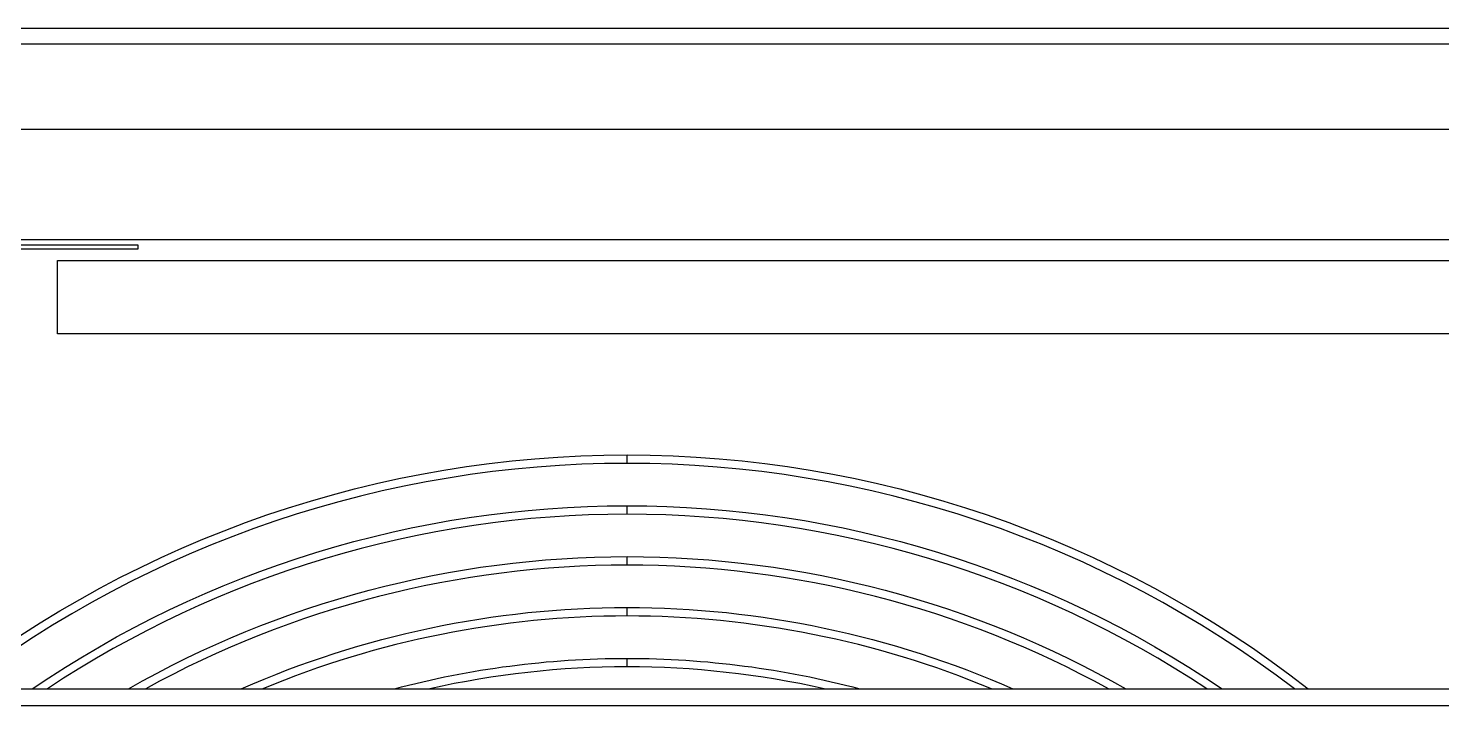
# Model space of a CAD drawing. Header units: millimetres. Extents: x -107267 to 109426, y -98906 to 83910.
# Drawn here: x 61369.7 to 61703, y 3534.8 to 3694.6 of the extents above; entities that cross this region are included whole.
import ezdxf

# ---------------------------------------------------------------- set-up
doc = ezdxf.new("R2010")
doc.units = ezdxf.units.MM
doc.layers.add('Top (Plan) View-HVACG_dwg', color=254, linetype='Continuous')
doc.layers.add('Top (Plan) View-Paredes', color=254, linetype='Continuous')

# ---------------------------------------------------------------- blocks, each defined once
blk = doc.blocks.new('*U232')
at = {"layer": 'Top (Plan) View-HVACG_dwg', "color": 0, "linetype": 'ByBlock', "lineweight": -2}
for p, q in [((160313.92, 164896.52), (160818.44, 164896.52)), ((160818.44, 164892.75), (160291.67, 164892.75)), ((160291.28, 164872.75), (160890.93, 164872.75)), ((160228.73, 164846.72), (160807.04, 164846.72)), ((160351.97, 164845.42), (160400.97, 164845.42)), ((160400.97, 164844.42), (160352.39, 164844.42)), ((160400.97, 164845.42), (160400.97, 164844.42)), ((160382.04, 164841.72), (160516.34, 164841.72)), ((160382.04, 164824.42), (160382.04, 164841.72)), ((160516.34, 164841.72), (160716.54, 164841.72)), ((160516.34, 164824.42), (160382.04, 164824.42)), ((160716.54, 164824.42), (160516.34, 164824.42)), ((160516.34, 164793.9), (160516.34, 164795.9)), ((160516.34, 164781.91), (160516.34, 164783.91)), ((160516.34, 164769.9), (160516.34, 164771.9)), ((160516.34, 164757.9), (160516.34, 164759.9)), ((160516.34, 164745.9), (160516.34, 164747.9))]:
    blk.add_line(p, q, dxfattribs=at)
at = {"layer": 'Top (Plan) View-HVACG_dwg', "color": 0, "linetype": 'ByBlock', "lineweight": -2, "extrusion": (0, 0, -1)}
for radius, start, end in [(261.32, 52.0787, 90), (261.32, 90, 127.9213), (249.33, 55.7698, 90), (249.33, 90, 124.2302), (237.32, 60.3001, 90), (237.32, 90, 119.6999), (225.32, 66.1907, 90), (225.32, 90, 113.8093), (213.32, 75.0965, 90), (213.32, 90, 104.9035)]:
    blk.add_arc((-160516.34, 164534.58), radius, start, end, dxfattribs=at)
at = {"layer": 'Top (Plan) View-HVACG_dwg', "color": 0, "linetype": 'ByBlock', "lineweight": -2}
for radius, start, end in [(259.32, 90, 127.3504), (259.32, 52.6496, 90), (247.33, 90, 123.5431), (247.33, 56.4569, 90), (235.32, 90, 118.8346), (235.32, 61.1654, 90), (223.32, 90, 112.6183), (223.32, 67.3817, 90), (211.32, 90, 102.7074), (211.32, 77.2926, 90)]:
    blk.add_arc((160516.34, 164534.58), radius, start, end, dxfattribs=at)
blk = doc.blocks.new('*U243')
at = {"layer": 'Top (Plan) View-Paredes', "color": 0, "linetype": 'ByBlock', "lineweight": -2}
for p, q in [((157594.84, 164740.72), (162796.34, 164740.72)), ((162796.34, 164736.72), (157594.84, 164736.72))]:
    blk.add_line(p, q, dxfattribs=at)

msp = doc.modelspace()

# ---------------------------------------------------------------- block references
at = {"layer": 'Top (Plan) View-HVACG_dwg'}
msp.add_blockref('*U232', (-99005.44, -161201.97), dxfattribs=at)
at = {"layer": 'Top (Plan) View-Paredes'}
msp.add_blockref('*U243', (-99005.44, -161201.97), dxfattribs=at)

doc.saveas('drawing.dxf')
